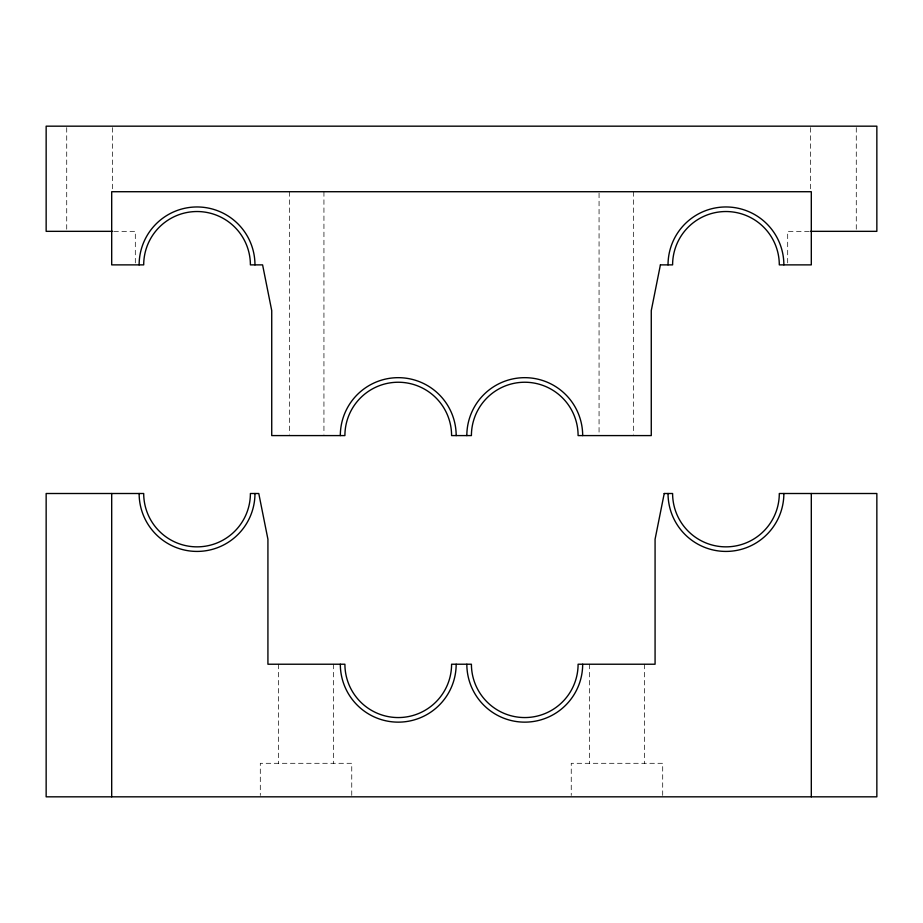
<?xml version="1.0" encoding="UTF-8"?>
<svg xmlns="http://www.w3.org/2000/svg" width="923" height="923" viewBox="0 0 923 923"><rect width="100%" height="100%" fill="white"/><g stroke="black" fill="none" stroke-linecap="round" stroke-linejoin="round"><path stroke-width="0.69" stroke-dasharray="4.62 3.46" d="M113.806 231.338L135.312 231.338L135.312 263.482M809.194 231.338L787.688 231.338L787.688 263.482M856.279 127.616L856.279 231.338M810.544 127.616L810.544 191.003M662.702 795.43L662.702 763.298L571.245 763.298L571.245 795.43M644.404 664.225L644.404 763.298M633.351 191.719L633.351 434.156M599.062 193.149L599.062 434.156M589.532 664.225L589.532 763.298M351.755 795.43L351.755 763.298L260.298 763.298L260.298 795.43M333.468 664.225L333.468 763.298M323.938 191.719L323.938 434.156M289.649 191.719L289.649 434.156M278.596 664.225L278.596 763.298M112.456 127.616L112.456 191.003M66.721 127.616L66.721 231.338"/><path stroke-width="1.38" d="M112.456 231.338L46.15 231.338L46.15 126.174L876.85 126.174L876.85 231.338L810.544 231.338M811.305 493.505L811.305 796.826M111.695 493.505L111.695 796.826M456.17 664.225A57.918 57.918 0 0 1 398.24 722.144A57.918 57.918 0 0 1 340.322 664.225M582.678 664.225A57.918 57.918 0 0 1 524.76 722.144A57.918 57.918 0 0 1 466.83 664.225M783.869 493.505A57.918 57.918 0 0 1 725.951 551.423A57.918 57.918 0 0 1 668.033 493.505M254.967 493.505A57.918 57.918 0 0 1 197.049 551.423A57.918 57.918 0 0 1 139.131 493.505M340.322 435.587A57.918 57.918 0 0 1 398.24 377.669A57.918 57.918 0 0 1 456.17 435.587M668.033 264.878A57.918 57.918 0 0 1 725.951 206.96A57.918 57.918 0 0 1 783.869 264.878M139.131 264.878A57.918 57.918 0 0 1 197.049 206.96A57.918 57.918 0 0 1 254.967 264.878M466.83 435.587A57.918 57.918 0 0 1 524.76 377.669A57.918 57.918 0 0 1 582.678 435.587M660.407 264.878L651.269 310.601L651.269 435.587L578.098 435.587A53.349 53.349 0 0 0 524.76 382.237A53.349 53.349 0 0 0 471.411 435.587L451.589 435.587A53.349 53.349 0 0 0 398.24 382.237A53.349 53.349 0 0 0 344.902 435.587L271.731 435.587L271.731 310.601L262.594 264.878L250.398 264.878A53.349 53.349 0 0 0 197.049 211.529A53.349 53.349 0 0 0 143.7 264.878L111.695 264.878L111.695 191.719L811.305 191.719L811.305 264.878L779.3 264.878A53.349 53.349 0 0 0 725.951 211.529A53.349 53.349 0 0 0 672.602 264.878L660.407 264.878M664.225 493.505L655.076 539.24L655.076 664.225L578.098 664.225A53.349 53.349 0 0 1 524.76 717.563A53.349 53.349 0 0 1 471.411 664.225L451.589 664.225A53.349 53.349 0 0 1 398.24 717.563A53.349 53.349 0 0 1 344.902 664.225L267.924 664.225L267.924 539.24L258.775 493.505L250.398 493.505A53.349 53.349 0 0 1 197.049 546.854A53.349 53.349 0 0 1 143.7 493.505L46.15 493.505L46.15 796.826L876.85 796.826L876.85 493.505L779.3 493.505A53.349 53.349 0 0 1 725.951 546.854A53.349 53.349 0 0 1 672.602 493.505L664.225 493.505"/></g></svg>
